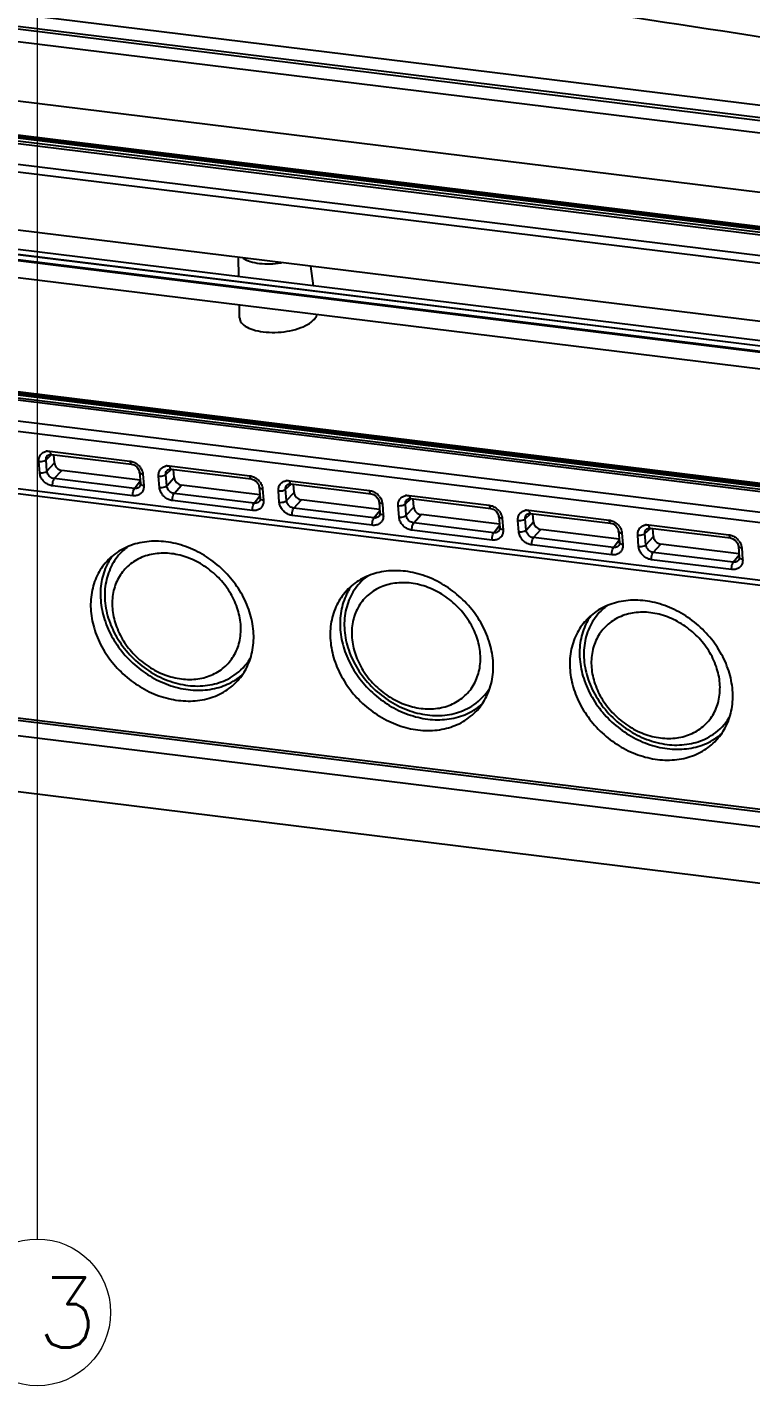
# Model space of a CAD drawing. Header units: millimetres. Extents: x -1995 to -555, y 489 to 1011.
# Drawn here: x -1017.3 to -939.7, y 488.7 to 634.5 of the extents above; entities that cross this region are included whole.
import ezdxf
from ezdxf.enums import TextEntityAlignment as Align

# ---------------------------------------------------------------- set-up
doc = ezdxf.new("R2010")
doc.units = ezdxf.units.MM
doc.layers.add('from', color=7, linetype='Continuous', lineweight=13)
doc.styles.add('ROMAND', font='romand.shx', dxfattribs={"width": 0.75, "bigfont": 'gbcbig.shx'})
doc.styles.add('TXT', font='txt.shx', dxfattribs={"bigfont": 'gbcbig.shx'})
doc.dimstyles.new('YanXiu', dxfattribs={"dimtxt": 2.5, "dimasz": 2.2, "dimexe": 1, "dimexo": 0, "dimgap": 0.66, "dimtad": 0, "dimzin": 1, "dimdsep": 46, "dimtxsty": 'ROMAND', "dimblk": 'CLOSEDBLANK', "dimcen": 0, "dimclrd": 3, "dimclre": 3, "dimclrt": 7, "dimazin": 0, "dimtfac": 1, "dimtofl": 0, "dimtmove": 0, "dimatfit": 3, "dimldrblk": 'CLOSEDBLANK', "dimfxl": 1, "dimlwd": 5, "dimlwe": 5, "dimarcsym": 0})

# ---------------------------------------------------------------- blocks, each defined once
blk = doc.blocks.new('_ClosedBlank')
at = {"color": 0, "linetype": 'ByBlock', "lineweight": -2}
for p, q in [((-1, 0.167), (0, 0)), ((-1, 0.167), (-1, -0.167)), ((0, 0), (-1, -0.167))]:
    blk.add_line(p, q, dxfattribs=at)

msp = doc.modelspace()

# ---------------------------------------------------------------- linework, layer by layer
at = {"color": 7, "linetype": 'Continuous'}
for p, q in [((-893.566, 620.539), (-1094.114, 645.232)), ((-1097.929, 644.097), (-890.834, 618.598)), ((-893.887, 619.245), (-1094.434, 643.938)), ((-1098.249, 642.803), (-891.154, 617.304)), ((-1098.071, 636.424), (-890.525, 610.869)), ((-892.251, 606.743), (-1069.23, 628.535)), ((-891.999, 607.022), (-1068.978, 628.813)), ((-891.853, 607.184), (-1068.832, 628.975)), ((-1068.692, 629.129), (-891.713, 607.338)), ((-892.475, 606.496), (-1069.064, 628.24)), ((-894.289, 604.492), (-1068.875, 625.989)), ((-894.951, 603.761), (-1067.975, 625.065)), ((-901.537, 596.267), (-1092.208, 619.744)), ((-900.443, 594.892), (-1094.842, 618.829)), ((-900.573, 595.026), (-1094.52, 618.907)), ((-900.902, 595.615), (-1093.777, 619.363)), ((-901.207, 595.678), (-1092.951, 619.287)), ((-900.263, 593.063), (-1094.791, 617.015)), ((-900.032, 598.148), (-1054.645, 617.185)), ((-994.629, 607.729), (-994.672, 609.801)), ((-986.609, 606.742), (-986.9, 608.844)), ((-899.375, 579.81), (-1093.288, 603.686)), ((-1092.536, 603.868), (-899.679, 580.122)), ((-1092.256, 604.143), (-899.815, 580.448)), ((-1091.875, 604.276), (-899.972, 580.647)), ((-1090.73, 604.306), (-900.41, 580.872)), ((-994.537, 603.32), (-994.565, 604.674)), ((-887.684, 575.043), (-1095.228, 600.598)), ((-899.186, 577.559), (-1093.139, 601.44)), ((-887.188, 568.797), (-1094.733, 594.352)), ((-886.909, 568.233), (-1094.48, 593.791)), ((-1014.903, 589.004), (-1006.306, 587.945)), ((-1015.991, 586.69), (-1016.088, 587.909)), ((-1015.312, 588.09), (-1014.72, 588.642)), ((-1015.215, 586.872), (-1015.312, 588.09)), ((-1015.215, 586.872), (-1014.411, 587.75)), ((-1015.145, 588.563), (-1015.142, 588.565)), ((-1014.742, 588.666), (-1006.146, 587.608)), ((-1014.411, 587.75), (-1014.481, 588.634)), ((-1006.146, 587.608), (-1006.146, 587.608)), ((-1014.424, 586.065), (-1013.62, 586.944)), ((-1005.828, 585.007), (-1014.424, 586.065)), ((-1005.22, 585.91), (-1013.62, 586.944)), ((-1005.287, 586.745), (-1005.19, 585.526)), ((-1004.922, 586.534), (-1004.826, 585.316)), ((-1003.135, 585.107), (-1003.231, 586.326)), ((-1002.455, 586.507), (-1001.863, 587.059)), ((-1002.359, 585.289), (-1002.455, 586.507)), ((-1002.359, 585.289), (-1001.554, 586.167)), ((-1002.288, 586.98), (-1002.286, 586.982)), ((-1002.046, 587.421), (-993.45, 586.362)), ((-1001.886, 587.083), (-993.289, 586.025)), ((-1001.554, 586.167), (-1001.624, 587.051)), ((-993.29, 586.025), (-993.289, 586.025)), ((-1006.011, 584.221), (-1014.607, 585.279)), ((-1005.828, 585.007), (-1005.213, 585.814)), ((-1005.267, 585.217), (-1005.269, 585.214)), ((-1001.568, 584.482), (-1000.763, 585.361)), ((-992.364, 584.327), (-1000.763, 585.361)), ((-992.43, 585.162), (-992.333, 583.943)), ((-992.065, 584.951), (-991.969, 583.732)), ((-990.278, 583.524), (-990.375, 584.743)), ((-989.598, 584.924), (-989.006, 585.476)), ((-989.502, 583.706), (-989.598, 584.924)), ((-989.502, 583.706), (-988.697, 584.584)), ((-989.431, 585.397), (-989.429, 585.399)), ((-989.189, 585.838), (-980.593, 584.779)), ((-989.029, 585.5), (-980.433, 584.442)), ((-988.697, 584.584), (-988.767, 585.468)), ((-993.154, 582.638), (-1001.75, 583.696)), ((-992.972, 583.424), (-1001.568, 584.482)), ((-992.972, 583.424), (-992.356, 584.231)), ((-992.41, 583.634), (-992.412, 583.631)), ((-988.711, 582.899), (-987.906, 583.778)), ((-979.507, 582.744), (-987.906, 583.778)), ((-980.433, 584.442), (-980.433, 584.442)), ((-979.573, 583.579), (-979.477, 582.36)), ((-979.209, 583.368), (-979.112, 582.149)), ((-977.421, 581.941), (-977.518, 583.16)), ((-976.742, 583.341), (-976.149, 583.893)), ((-976.645, 582.123), (-976.742, 583.341)), ((-976.575, 583.814), (-976.572, 583.816)), ((-976.332, 584.255), (-967.736, 583.196)), ((-976.172, 583.917), (-967.576, 582.859)), ((-975.84, 583.001), (-975.91, 583.885)), ((-980.298, 581.054), (-988.894, 582.113)), ((-980.115, 581.841), (-988.711, 582.899)), ((-980.115, 581.841), (-979.499, 582.648)), ((-979.553, 582.051), (-979.555, 582.048)), ((-976.645, 582.123), (-975.84, 583.001)), ((-975.854, 581.316), (-975.049, 582.195)), ((-966.65, 581.161), (-975.049, 582.195)), ((-967.576, 582.859), (-967.576, 582.859)), ((-966.716, 581.996), (-966.62, 580.777)), ((-966.352, 581.785), (-966.255, 580.566)), ((-963.885, 581.758), (-963.293, 582.31)), ((-963.788, 580.54), (-963.885, 581.758)), ((-963.718, 582.231), (-963.715, 582.233)), ((-963.476, 582.672), (-954.879, 581.613)), ((-963.315, 582.334), (-954.719, 581.276)), ((-962.984, 581.418), (-963.054, 582.302)), ((-967.441, 579.471), (-976.037, 580.53)), ((-967.258, 580.258), (-975.854, 581.316)), ((-967.258, 580.258), (-966.643, 581.065)), ((-966.696, 580.467), (-966.699, 580.465)), ((-964.564, 580.358), (-964.661, 581.577)), ((-963.788, 580.54), (-962.984, 581.418)), ((-962.997, 579.733), (-962.193, 580.612)), ((-953.793, 579.577), (-962.193, 580.612)), ((-954.719, 581.276), (-954.719, 581.276)), ((-953.86, 580.413), (-953.763, 579.194)), ((-953.495, 580.202), (-953.399, 578.983)), ((-951.028, 580.175), (-950.436, 580.727)), ((-950.932, 578.957), (-951.028, 580.175)), ((-950.861, 580.648), (-950.859, 580.65)), ((-950.619, 581.089), (-942.023, 580.03)), ((-950.459, 580.751), (-941.862, 579.693)), ((-950.127, 579.835), (-950.197, 580.719)), ((-954.584, 577.888), (-963.18, 578.947)), ((-954.401, 578.675), (-962.997, 579.733)), ((-954.401, 578.675), (-953.786, 579.482)), ((-953.84, 578.884), (-953.842, 578.882)), ((-951.708, 578.775), (-951.804, 579.994)), ((-950.932, 578.957), (-950.127, 579.835)), ((-950.141, 578.15), (-949.336, 579.029)), ((-940.937, 577.994), (-949.336, 579.029)), ((-941.863, 579.693), (-941.862, 579.693)), ((-941.003, 578.829), (-940.906, 577.611)), ((-941.727, 576.305), (-950.323, 577.364)), ((-941.545, 577.091), (-950.141, 578.15)), ((-941.545, 577.091), (-940.929, 577.898)), ((-940.983, 577.301), (-940.985, 577.299)), ((-940.638, 578.619), (-940.542, 577.4)), ((-885.201, 543.697), (-1091.131, 569.053)), ((-1089.401, 569.147), (-886.448, 544.157)), ((-885.41, 542.095), (-1091.669, 567.492)), ((-884.928, 536.014), (-1091.187, 561.411))]:
    msp.add_line(p, q, dxfattribs=at)
for points in [[(-1015.145, 588.563), (-1015.12, 588.584), (-1014.921, 588.665), (-1014.742, 588.666)], [(-1006.146, 587.608), (-1005.878, 587.529), (-1005.585, 587.326), (-1005.374, 587.042), (-1005.287, 586.745)], [(-1002.288, 586.98), (-1002.263, 587.001), (-1002.064, 587.082), (-1001.885, 587.083)], [(-993.29, 586.025), (-993.022, 585.946), (-992.728, 585.743), (-992.517, 585.459), (-992.43, 585.162)], [(-1005.19, 585.527), (-1005.199, 585.367), (-1005.269, 585.214)], [(-989.431, 585.397), (-989.407, 585.418), (-989.208, 585.499), (-989.029, 585.5)], [(-992.333, 583.944), (-992.343, 583.784), (-992.412, 583.631)], [(-980.433, 584.442), (-980.165, 584.363), (-979.871, 584.16), (-979.661, 583.876), (-979.573, 583.579)], [(-976.574, 583.814), (-976.55, 583.835), (-976.351, 583.916), (-976.172, 583.917)], [(-979.477, 582.36), (-979.486, 582.201), (-979.555, 582.048)], [(-967.576, 582.859), (-967.308, 582.78), (-967.014, 582.577), (-966.804, 582.293), (-966.716, 581.996)], [(-963.718, 582.231), (-963.693, 582.252), (-963.494, 582.333), (-963.315, 582.334)], [(-966.62, 580.777), (-966.629, 580.618), (-966.698, 580.465)], [(-954.719, 581.276), (-954.451, 581.197), (-954.158, 580.993), (-953.947, 580.71), (-953.86, 580.412)], [(-950.861, 580.648), (-950.836, 580.669), (-950.637, 580.75), (-950.458, 580.751)], [(-953.763, 579.194), (-953.772, 579.035), (-953.842, 578.882)], [(-941.863, 579.693), (-941.595, 579.614), (-941.301, 579.41), (-941.09, 579.127), (-941.003, 578.829)], [(-940.906, 577.611), (-940.916, 577.452), (-940.985, 577.299)]]:
    msp.add_lwpolyline(points, dxfattribs=at)
for centre, radius, start, end in [((-1015.07, 587.854), 1.16, 94.433, 101.16821), ((-1006.589, 586.27), 1.709, 37.12443, 51.83117), ((-1002.213, 586.271), 1.16, 94.433, 101.16821), ((-993.733, 584.687), 1.709, 37.12443, 51.83117), ((-989.356, 584.688), 1.16, 94.433, 101.16821), ((-980.876, 583.104), 1.709, 37.12443, 51.83117), ((-976.5, 583.105), 1.16, 94.433, 101.16821), ((-968.019, 581.521), 1.709, 37.12443, 51.83117), ((-963.643, 581.522), 1.16, 94.433, 101.16821), ((-955.162, 579.938), 1.709, 37.12443, 51.83117), ((-950.786, 579.939), 1.16, 94.433, 101.16821), ((-942.306, 578.355), 1.709, 37.12443, 51.83117), ((-1002.972, 573.995), 6.453, 145.43178, 151.84098), ((-1002.954, 573.985), 6.473, 151.83691, 153.79384), ((-977.259, 570.829), 6.453, 145.43178, 151.84098), ((-977.241, 570.819), 6.473, 151.83691, 153.79384), ((-951.527, 567.653), 6.473, 151.83691, 153.79384), ((-951.545, 567.663), 6.453, 145.43178, 151.84098), ((-998.491, 569.912), 5.986, 304.35387, 328.11343), ((-998.454, 569.907), 6.457, 303.84711, 310.9943), ((-972.777, 566.746), 5.986, 304.35387, 328.11343), ((-972.741, 566.741), 6.457, 303.84711, 310.9943), ((-947.064, 563.58), 5.986, 304.35387, 328.11343), ((-947.027, 563.575), 6.457, 303.84711, 310.9943)]:
    msp.add_arc(centre, radius, start, end, dxfattribs=at)
for centre in [(-1013.676, 587.661), (-1000.819, 586.078), (-987.962, 584.495), (-975.105, 582.912), (-962.248, 581.329), (-949.392, 579.745)]:
    msp.add_ellipse(centre, major_axis=(0.593, -0.537), ratio=0.8154715, start_param=-2.4288794, end_param=-0.859301, dxfattribs=at)
for points, start_tangent, end_tangent in [([(-1089.934, 655.025), (-1042.525, 651.333), (-994.983, 646.241), (-947.352, 639.752), (-899.672, 631.872)], (0.9980114, -0.063034), (0.9842225, -0.1769354)), ([(-1094.261, 650.5), (-1044.388, 646.663), (-994.369, 641.272), (-944.252, 634.333), (-894.086, 625.853)], (0.9981176, -0.0613286), (0.9834312, -0.1812815)), ([(-994.184, 609.734), (-994.152, 609.712), (-993.4, 609.365), (-992.407, 609.155), (-991.271, 609.103), (-990.104, 609.214), (-990.036, 609.225)], (0.8238827, -0.5667603), (0.985095, 0.1720114)), ([(-986.55, 603.131), (-986.248, 603.648)], (0.6711136, 0.7413546), (0.2469147, 0.9690372)), ([(-994.533, 603.321), (-994.43, 602.93), (-993.942, 602.429), (-993.106, 602.043), (-992.002, 601.809), (-990.739, 601.751), (-989.441, 601.875), (-988.235, 602.167), (-987.239, 602.6), (-986.55, 603.131)], (0.0386674, -0.9992521), (0.6711136, 0.7413546)), ([(-1016.088, 587.909), (-1016.056, 588.289), (-1015.902, 588.615), (-1015.64, 588.857), (-1015.294, 588.992)], (-0.0791068, 0.9968661), (0.9809099, 0.194463)), ([(-1015.159, 589.01), (-1014.903, 589.004)], (0.9969492, 0.0780537), (0.9925304, -0.1219977)), ([(-1014.903, 589.004), (-1014.852, 588.774), (-1014.754, 588.669), (-1014.742, 588.667)], (0.079072, -0.9968689), (0.9990386, -0.0438384)), ([(-1016.088, 587.909), (-1015.788, 587.909), (-1015.505, 587.975), (-1015.312, 588.09)], (0.9925046, -0.122207), (0.7031462, 0.7110453)), ([(-1015.312, 588.09), (-1015.296, 588.306), (-1015.208, 588.491), (-1015.145, 588.563)], (-0.0924053, 0.9957215), (0.7278811, 0.6857033)), ([(-1006.306, 587.945), (-1006.256, 587.715), (-1006.158, 587.61), (-1006.146, 587.609)], (0.0790721, -0.9968689), (0.9989654, -0.0454765)), ([(-1006.306, 587.945), (-1005.905, 587.835)], (0.9925061, -0.1221952), (0.9190926, -0.3940417)), ([(-1005.905, 587.835), (-1005.533, 587.614)], (0.9190926, -0.3940417), (0.7860189, -0.6182025)), ([(-1015.991, 586.69), (-1015.692, 586.69), (-1015.409, 586.756), (-1015.215, 586.872)], (0.9925046, -0.1222071), (0.7031461, 0.7110454)), ([(-1014.607, 585.279), (-1015.009, 585.389), (-1015.381, 585.611), (-1015.687, 585.923), (-1015.898, 586.296), (-1015.991, 586.69)], (-0.9925088, 0.1221729), (-0.079449, 0.9968389)), ([(-1014.424, 586.065), (-1014.657, 586.126), (-1014.871, 586.252), (-1015.045, 586.43), (-1015.164, 586.644), (-1015.215, 586.872)], (-0.9941365, 0.108132), (-0.0661202, 0.9978117)), ([(-1014.607, 585.279), (-1014.598, 585.575), (-1014.531, 585.862), (-1014.424, 586.065)], (-0.0790721, 0.9968689), (0.6425228, 0.7662666)), ([(-1004.922, 586.534), (-1005.162, 586.6), (-1005.281, 586.716), (-1005.285, 586.745)], (-0.9925046, 0.1222071), (-0.0187146, 0.9998249)), ([(-1005.226, 587.302), (-1005.016, 586.929), (-1004.977, 586.819)], (0.6030315, -0.7977174), (0.2922939, -0.9563285)), ([(-1004.977, 586.819), (-1004.922, 586.534)], (0.2922939, -0.9563285), (0.0793062, -0.9968503)), ([(-1003.231, 586.326), (-1003.199, 586.705), (-1003.045, 587.032), (-1002.783, 587.274), (-1002.438, 587.409)], (-0.0791068, 0.9968661), (0.9809099, 0.194463)), ([(-1003.231, 586.326), (-1002.931, 586.326), (-1002.649, 586.392), (-1002.455, 586.507)], (0.9925046, -0.122207), (0.7031462, 0.7110453)), ([(-1002.455, 586.507), (-1002.439, 586.723), (-1002.352, 586.908), (-1002.288, 586.98)], (-0.0924053, 0.9957215), (0.7278811, 0.6857033)), ([(-1002.303, 587.427), (-1002.046, 587.421)], (0.9969492, 0.0780537), (0.9925304, -0.1219977)), ([(-1002.046, 587.421), (-1001.995, 587.191), (-1001.897, 587.086), (-1001.886, 587.084)], (0.079072, -0.9968689), (0.9990386, -0.0438384)), ([(-993.45, 586.362), (-993.399, 586.132), (-993.301, 586.027), (-993.29, 586.026)], (0.0790721, -0.9968689), (0.9989654, -0.0454765)), ([(-993.45, 586.362), (-993.048, 586.252)], (0.9925061, -0.1221952), (0.9190926, -0.3940417)), ([(-993.048, 586.252), (-992.676, 586.031)], (0.9190926, -0.3940417), (0.7860189, -0.6182025)), ([(-1006.011, 584.221), (-1006.002, 584.517), (-1005.935, 584.803), (-1005.828, 585.007)], (-0.079072, 0.9968689), (0.6425227, 0.7662667)), ([(-1004.858, 584.936), (-1005.012, 584.61), (-1005.274, 584.367), (-1005.619, 584.233), (-1006.011, 584.221)], (-0.2560689, -0.9666585), (-0.9925494, 0.1218426)), ([(-1005.269, 585.214), (-1005.41, 585.086), (-1005.606, 585.011), (-1005.828, 585.007)], (-0.612591, -0.7904001), (-0.9906496, 0.1364308)), ([(-1005.184, 585.497), (-1005.188, 585.526)], (-0.2557412, 0.9667453), (-0.0183165, 0.9998322)), ([(-1004.826, 585.316), (-1005.066, 585.382), (-1005.184, 585.497)], (-0.9925046, 0.122207), (-0.2557412, 0.9667453)), ([(-1004.826, 585.316), (-1004.858, 584.936)], (0.0790863, -0.9968678), (-0.2560689, -0.9666585)), ([(-1003.135, 585.107), (-1002.835, 585.107), (-1002.552, 585.173), (-1002.359, 585.289)], (0.9925046, -0.1222071), (0.7031461, 0.7110454)), ([(-1001.75, 583.696), (-1002.152, 583.806), (-1002.524, 584.028), (-1002.831, 584.34), (-1003.041, 584.713), (-1003.135, 585.107)], (-0.9925088, 0.1221729), (-0.079449, 0.9968389)), ([(-1001.568, 584.482), (-1001.8, 584.543), (-1002.014, 584.668), (-1002.189, 584.847), (-1002.307, 585.06), (-1002.359, 585.289)], (-0.9941365, 0.108132), (-0.0661202, 0.9978117)), ([(-992.065, 584.951), (-992.305, 585.017), (-992.424, 585.133), (-992.428, 585.162)], (-0.9925046, 0.1222071), (-0.0187146, 0.9998249)), ([(-992.37, 585.719), (-992.159, 585.346), (-992.12, 585.236)], (0.6030315, -0.7977174), (0.2922939, -0.9563285)), ([(-992.12, 585.236), (-992.065, 584.951)], (0.2922939, -0.9563285), (0.0793062, -0.9968503)), ([(-990.375, 584.743), (-990.342, 585.122), (-990.188, 585.449), (-989.926, 585.691), (-989.581, 585.826)], (-0.0791068, 0.9968661), (0.9809099, 0.194463)), ([(-990.375, 584.743), (-990.075, 584.743), (-989.792, 584.809), (-989.598, 584.924)], (0.9925046, -0.122207), (0.7031462, 0.7110453)), ([(-989.598, 584.924), (-989.582, 585.139), (-989.495, 585.325), (-989.431, 585.397)], (-0.0924053, 0.9957215), (0.7278811, 0.6857033)), ([(-989.446, 585.844), (-989.189, 585.838)], (0.9969492, 0.0780537), (0.9925304, -0.1219977)), ([(-989.189, 585.838), (-989.138, 585.608), (-989.041, 585.503), (-989.029, 585.501)], (0.079072, -0.9968689), (0.9990386, -0.0438384)), ([(-980.593, 584.779), (-980.542, 584.549), (-980.444, 584.444), (-980.433, 584.443)], (0.0790721, -0.9968689), (0.9989654, -0.0454765)), ([(-980.593, 584.779), (-980.191, 584.669)], (0.9925061, -0.1221952), (0.9190926, -0.3940417)), ([(-980.191, 584.669), (-979.819, 584.448)], (0.9190926, -0.3940417), (0.7860189, -0.6182025)), ([(-1001.75, 583.696), (-1001.741, 583.992), (-1001.675, 584.279), (-1001.568, 584.482)], (-0.0790721, 0.9968689), (0.6425228, 0.7662666)), ([(-993.154, 582.638), (-993.145, 582.934), (-993.079, 583.22), (-992.971, 583.424)], (-0.079072, 0.9968689), (0.6425227, 0.7662667)), ([(-992.001, 583.353), (-992.155, 583.027), (-992.417, 582.784), (-992.763, 582.65), (-993.154, 582.638)], (-0.2560689, -0.9666585), (-0.9925494, 0.1218426)), ([(-992.412, 583.631), (-992.554, 583.503), (-992.749, 583.428), (-992.972, 583.424)], (-0.612591, -0.7904001), (-0.9906496, 0.1364308)), ([(-992.327, 583.914), (-992.331, 583.943)], (-0.2557412, 0.9667453), (-0.0183165, 0.9998322)), ([(-991.969, 583.732), (-992.209, 583.799), (-992.327, 583.914)], (-0.9925046, 0.122207), (-0.2557412, 0.9667453)), ([(-991.969, 583.732), (-992.001, 583.353)], (0.0790863, -0.9968678), (-0.2560689, -0.9666585)), ([(-990.278, 583.524), (-989.978, 583.524), (-989.695, 583.59), (-989.502, 583.706)], (0.9925046, -0.1222071), (0.7031461, 0.7110454)), ([(-988.894, 582.113), (-989.296, 582.223), (-989.667, 582.445), (-989.974, 582.757), (-990.185, 583.13), (-990.278, 583.524)], (-0.9925088, 0.1221729), (-0.079449, 0.9968389)), ([(-988.711, 582.899), (-988.943, 582.96), (-989.157, 583.085), (-989.332, 583.264), (-989.451, 583.477), (-989.502, 583.706)], (-0.9941365, 0.108132), (-0.0661202, 0.9978117)), ([(-979.209, 583.368), (-979.449, 583.434), (-979.567, 583.55), (-979.571, 583.579)], (-0.9925046, 0.1222071), (-0.0187146, 0.9998249)), ([(-979.513, 584.136), (-979.302, 583.763), (-979.264, 583.653)], (0.6030315, -0.7977174), (0.2922939, -0.9563285)), ([(-979.264, 583.653), (-979.209, 583.368)], (0.2922939, -0.9563285), (0.0793062, -0.9968503)), ([(-977.518, 583.16), (-977.486, 583.539), (-977.331, 583.866), (-977.069, 584.108), (-976.724, 584.242)], (-0.0791068, 0.9968661), (0.9809099, 0.194463)), ([(-977.518, 583.16), (-977.218, 583.16), (-976.935, 583.226), (-976.742, 583.341)], (0.9925046, -0.122207), (0.7031462, 0.7110453)), ([(-976.742, 583.341), (-976.726, 583.556), (-976.638, 583.742), (-976.574, 583.814)], (-0.0924053, 0.9957215), (0.7278811, 0.6857033)), ([(-976.589, 584.261), (-976.332, 584.255)], (0.9969492, 0.0780537), (0.9925304, -0.1219977)), ([(-976.332, 584.255), (-976.282, 584.025), (-976.184, 583.92), (-976.172, 583.918)], (0.079072, -0.9968689), (0.9990386, -0.0438384)), ([(-967.736, 583.196), (-967.685, 582.966), (-967.588, 582.861), (-967.576, 582.86)], (0.0790721, -0.9968689), (0.9989654, -0.0454765)), ([(-967.736, 583.196), (-967.334, 583.086)], (0.9925061, -0.1221952), (0.9190926, -0.3940417)), ([(-967.334, 583.086), (-966.963, 582.865)], (0.9190926, -0.3940417), (0.7860189, -0.6182025)), ([(-988.894, 582.113), (-988.885, 582.409), (-988.818, 582.696), (-988.711, 582.899)], (-0.0790721, 0.9968689), (0.6425228, 0.7662666)), ([(-980.298, 581.054), (-980.288, 581.351), (-980.222, 581.637), (-980.115, 581.841)], (-0.079072, 0.9968689), (0.6425227, 0.7662667)), ([(-979.144, 581.77), (-979.298, 581.444), (-979.561, 581.201), (-979.906, 581.067), (-980.298, 581.054)], (-0.2560689, -0.9666585), (-0.9925494, 0.1218426)), ([(-979.555, 582.048), (-979.697, 581.92), (-979.893, 581.845), (-980.115, 581.841)], (-0.612591, -0.7904001), (-0.9906496, 0.1364308)), ([(-979.471, 582.331), (-979.474, 582.36)], (-0.2557412, 0.9667453), (-0.0183165, 0.9998322)), ([(-979.112, 582.149), (-979.352, 582.216), (-979.471, 582.331)], (-0.9925046, 0.122207), (-0.2557412, 0.9667453)), ([(-979.112, 582.149), (-979.144, 581.77)], (0.0790863, -0.9968678), (-0.2560689, -0.9666585)), ([(-977.421, 581.941), (-977.121, 581.941), (-976.838, 582.007), (-976.645, 582.122)], (0.9925046, -0.1222071), (0.7031461, 0.7110454)), ([(-976.037, 580.53), (-976.439, 580.64), (-976.81, 580.862), (-977.117, 581.174), (-977.328, 581.547), (-977.421, 581.941)], (-0.9925088, 0.1221729), (-0.079449, 0.9968389)), ([(-975.854, 581.316), (-976.087, 581.377), (-976.3, 581.502), (-976.475, 581.681), (-976.594, 581.894), (-976.645, 582.123)], (-0.9941365, 0.108132), (-0.0661202, 0.9978117)), ([(-966.352, 581.785), (-966.592, 581.851), (-966.71, 581.967), (-966.714, 581.996)], (-0.9925046, 0.1222071), (-0.0187146, 0.9998249)), ([(-966.656, 582.552), (-966.445, 582.179), (-966.407, 582.07)], (0.6030315, -0.7977174), (0.2922939, -0.9563285)), ([(-966.407, 582.07), (-966.352, 581.785)], (0.2922939, -0.9563285), (0.0793062, -0.9968503)), ([(-964.661, 581.577), (-964.629, 581.956), (-964.475, 582.283), (-964.213, 582.525), (-963.867, 582.659)], (-0.0791068, 0.9968661), (0.9809099, 0.194463)), ([(-964.661, 581.577), (-964.361, 581.577), (-964.078, 581.643), (-963.885, 581.758)], (0.9925046, -0.122207), (0.7031462, 0.7110453)), ([(-963.885, 581.758), (-963.869, 581.973), (-963.781, 582.159), (-963.718, 582.231)], (-0.0924053, 0.9957215), (0.7278811, 0.6857033)), ([(-963.732, 582.678), (-963.476, 582.672)], (0.9969492, 0.0780537), (0.9925304, -0.1219977)), ([(-963.476, 582.672), (-963.425, 582.442), (-963.327, 582.337), (-963.315, 582.335)], (0.079072, -0.9968689), (0.9990386, -0.0438384)), ([(-954.879, 581.613), (-954.829, 581.383), (-954.731, 581.278), (-954.719, 581.277)], (0.0790721, -0.9968689), (0.9989654, -0.0454765)), ([(-954.879, 581.613), (-954.478, 581.503)], (0.9925061, -0.1221952), (0.9190926, -0.3940417)), ([(-976.037, 580.53), (-976.028, 580.826), (-975.961, 581.113), (-975.854, 581.316)], (-0.0790721, 0.9968689), (0.6425228, 0.7662666)), ([(-967.441, 579.471), (-967.432, 579.768), (-967.365, 580.054), (-967.258, 580.258)], (-0.079072, 0.9968689), (0.6425227, 0.7662667)), ([(-966.288, 580.187), (-966.442, 579.861), (-966.704, 579.618), (-967.049, 579.484), (-967.441, 579.471)], (-0.2560689, -0.9666585), (-0.9925494, 0.1218426)), ([(-966.699, 580.465), (-966.84, 580.337), (-967.036, 580.262), (-967.258, 580.258)], (-0.612591, -0.7904001), (-0.9906496, 0.1364308)), ([(-966.614, 580.748), (-966.618, 580.777)], (-0.2557412, 0.9667453), (-0.0183165, 0.9998322)), ([(-966.255, 580.566), (-966.495, 580.633), (-966.614, 580.748)], (-0.9925046, 0.122207), (-0.2557412, 0.9667453)), ([(-966.255, 580.566), (-966.288, 580.187)], (0.0790863, -0.9968678), (-0.2560689, -0.9666585)), ([(-964.564, 580.358), (-964.265, 580.358), (-963.982, 580.424), (-963.788, 580.539)], (0.9925046, -0.1222071), (0.7031461, 0.7110454)), ([(-963.18, 578.947), (-963.582, 579.057), (-963.954, 579.278), (-964.26, 579.591), (-964.471, 579.964), (-964.564, 580.358)], (-0.9925088, 0.1221729), (-0.079449, 0.9968389)), ([(-962.997, 579.733), (-963.23, 579.794), (-963.444, 579.919), (-963.618, 580.097), (-963.737, 580.311), (-963.788, 580.54)], (-0.9941365, 0.108132), (-0.0661202, 0.9978117)), ([(-954.478, 581.503), (-954.106, 581.282)], (0.9190926, -0.3940417), (0.7860189, -0.6182025)), ([(-953.495, 580.202), (-953.735, 580.268), (-953.854, 580.384), (-953.858, 580.413)], (-0.9925046, 0.1222071), (-0.0187146, 0.9998249)), ([(-953.799, 580.969), (-953.589, 580.596), (-953.55, 580.487)], (0.6030315, -0.7977174), (0.2922939, -0.9563285)), ([(-953.55, 580.487), (-953.495, 580.202)], (0.2922939, -0.9563285), (0.0793062, -0.9968503)), ([(-951.804, 579.994), (-951.772, 580.373), (-951.618, 580.7), (-951.356, 580.942), (-951.011, 581.076)], (-0.0791068, 0.9968661), (0.9809099, 0.194463)), ([(-951.804, 579.994), (-951.504, 579.994), (-951.222, 580.06), (-951.028, 580.175)], (0.9925046, -0.122207), (0.7031462, 0.7110453)), ([(-951.028, 580.175), (-951.012, 580.39), (-950.925, 580.576), (-950.861, 580.648)], (-0.0924053, 0.9957215), (0.7278811, 0.6857033)), ([(-950.876, 581.095), (-950.619, 581.089)], (0.9969492, 0.0780537), (0.9925304, -0.1219977)), ([(-950.619, 581.089), (-950.568, 580.858), (-950.47, 580.754), (-950.459, 580.752)], (0.079072, -0.9968689), (0.9990386, -0.0438384)), ([(-993.052, 569.7), (-993.467, 571.766), (-994.367, 573.78), (-995.692, 575.61), (-997.38, 577.17), (-999.309, 578.347), (-1001.4, 579.093), (-1003.493, 579.35), (-1005.505, 579.11), (-1007.284, 578.389), (-1008.756, 577.219), (-1008.819, 577.15)], (-0.079072, 0.9968689), (-0.6710048, -0.741453)), ([(-1006.521, 578.769), (-1007.021, 578.355), (-1008.202, 576.847)], (-0.803583, -0.5951927), (-0.4841782, -0.8749694)), ([(-963.18, 578.947), (-963.171, 579.243), (-963.104, 579.53), (-962.997, 579.733)], (-0.0790721, 0.9968689), (0.6425228, 0.7662666)), ([(-953.842, 578.882), (-953.983, 578.754), (-954.179, 578.679), (-954.401, 578.675)], (-0.612591, -0.7904001), (-0.9906496, 0.1364308)), ([(-953.757, 579.165), (-953.761, 579.194)], (-0.2557412, 0.9667453), (-0.0183165, 0.9998322)), ([(-953.399, 578.983), (-953.639, 579.05), (-953.757, 579.165)], (-0.9925046, 0.122207), (-0.2557412, 0.9667453)), ([(-953.399, 578.983), (-953.431, 578.604)], (0.0790863, -0.9968678), (-0.2560689, -0.9666585)), ([(-951.708, 578.775), (-951.408, 578.775), (-951.125, 578.841), (-950.932, 578.956)], (0.9925046, -0.1222071), (0.7031461, 0.7110454)), ([(-950.323, 577.364), (-950.725, 577.474), (-951.097, 577.695), (-951.404, 578.008), (-951.614, 578.381), (-951.708, 578.775)], (-0.9925088, 0.1221729), (-0.079449, 0.9968389)), ([(-950.141, 578.15), (-950.373, 578.211), (-950.587, 578.336), (-950.762, 578.514), (-950.88, 578.728), (-950.932, 578.957)], (-0.9941365, 0.108132), (-0.0661202, 0.9978117)), ([(-942.023, 580.03), (-941.972, 579.8), (-941.874, 579.695), (-941.863, 579.694)], (0.0790721, -0.9968689), (0.9989654, -0.0454765)), ([(-942.023, 580.03), (-941.621, 579.92)], (0.9925061, -0.1221952), (0.9190926, -0.3940417)), ([(-941.621, 579.92), (-941.249, 579.699)], (0.9190926, -0.3940417), (0.7860189, -0.6182025)), ([(-940.638, 578.619), (-940.878, 578.685), (-940.997, 578.801), (-941.001, 578.829)], (-0.9925046, 0.1222071), (-0.0187146, 0.9998249)), ([(-940.943, 579.386), (-940.732, 579.013), (-940.693, 578.904)], (0.6030315, -0.7977174), (0.2922939, -0.9563285)), ([(-940.693, 578.904), (-940.638, 578.619)], (0.2922939, -0.9563285), (0.0793062, -0.9968503)), ([(-994.421, 570.442), (-994.794, 572.209), (-995.61, 573.914), (-996.815, 575.44), (-998.327, 576.684), (-1000.041, 577.559), (-1001.842, 578.008), (-1003.606, 577.998), (-1005.214, 577.532), (-1006.556, 576.64), (-1007.541, 575.383), (-1008.1, 573.848), (-1008.197, 572.138)], (-0.079072, 0.9968689), (0.079072, -0.9968689)), ([(-954.584, 577.888), (-954.575, 578.185), (-954.508, 578.471), (-954.401, 578.675)], (-0.079072, 0.9968689), (0.6425227, 0.7662667)), ([(-953.431, 578.604), (-953.585, 578.278), (-953.847, 578.035), (-954.192, 577.901), (-954.584, 577.888)], (-0.2560689, -0.9666585), (-0.9925494, 0.1218426)), ([(-950.323, 577.364), (-950.314, 577.66), (-950.248, 577.947), (-950.141, 578.15)], (-0.0790721, 0.9968689), (0.6425228, 0.7662666)), ([(-940.985, 577.299), (-941.127, 577.171), (-941.322, 577.096), (-941.545, 577.091)], (-0.612591, -0.7904001), (-0.9906496, 0.1364308)), ([(-940.9, 577.582), (-940.904, 577.611)], (-0.2557412, 0.9667453), (-0.0183165, 0.9998322)), ([(-940.542, 577.4), (-940.782, 577.467), (-940.9, 577.582)], (-0.9925046, 0.122207), (-0.2557412, 0.9667453)), ([(-940.542, 577.4), (-940.574, 577.021)], (0.0790863, -0.9968678), (-0.2560689, -0.9666585)), ([(-1008.819, 577.15), (-1009.814, 575.682), (-1010.409, 573.852), (-1010.5, 571.848)], (-0.6710048, -0.741453), (0.079072, -0.9968689)), ([(-1008.762, 576.843), (-1009.357, 575.014), (-1009.449, 573.01)], (-0.4416012, -0.8972115), (0.079072, -0.9968689)), ([(-1008.202, 576.847), (-1008.874, 575.005), (-1008.99, 572.953)], (-0.4841782, -0.8749694), (0.079072, -0.9968689)), ([(-967.339, 566.534), (-967.753, 568.6), (-968.653, 570.614), (-969.978, 572.444), (-971.666, 574.003), (-973.596, 575.181), (-975.686, 575.926), (-977.779, 576.184), (-979.791, 575.944), (-981.57, 575.223), (-983.042, 574.053), (-983.105, 573.984)], (-0.079072, 0.9968689), (-0.6710048, -0.741453)), ([(-941.727, 576.305), (-941.718, 576.602), (-941.652, 576.888), (-941.544, 577.091)], (-0.079072, 0.9968689), (0.6425227, 0.7662667)), ([(-940.574, 577.021), (-940.728, 576.694), (-940.99, 576.452), (-941.336, 576.318), (-941.727, 576.305)], (-0.2560689, -0.9666585), (-0.9925494, 0.1218426)), ([(-968.708, 567.276), (-969.08, 569.043), (-969.897, 570.748), (-971.102, 572.274), (-972.613, 573.518), (-974.328, 574.393), (-976.128, 574.842), (-977.893, 574.832), (-979.501, 574.366), (-980.843, 573.474), (-981.827, 572.217), (-982.386, 570.682), (-982.483, 568.972)], (-0.079072, 0.9968689), (0.079072, -0.9968689)), ([(-980.807, 575.603), (-981.308, 575.189), (-982.489, 573.681)], (-0.803583, -0.5951927), (-0.4841782, -0.8749694)), ([(-1009.449, 573.01), (-1009.034, 570.943), (-1008.135, 568.929), (-1006.81, 567.099), (-1005.121, 565.54), (-1003.192, 564.362), (-1001.101, 563.617), (-999.008, 563.359), (-996.996, 563.6), (-995.217, 564.32), (-994.858, 564.545)], (0.079072, -0.9968689), (0.8304239, 0.557132)), ([(-1008.99, 572.953), (-1008.543, 570.832), (-1007.563, 568.786), (-1006.117, 566.955), (-1004.304, 565.463), (-1002.247, 564.412), (-1000.086, 563.874), (-997.968, 563.886), (-996.039, 564.446), (-995.113, 564.971)], (0.079072, -0.9968689), (0.8248591, 0.5653384)), ([(-983.105, 573.984), (-984.1, 572.516), (-984.695, 570.686), (-984.787, 568.682)], (-0.6710048, -0.741453), (0.079072, -0.9968689)), ([(-983.049, 573.677), (-983.644, 571.848), (-983.736, 569.844)], (-0.4416012, -0.8972115), (0.079072, -0.9968689)), ([(-982.489, 573.681), (-983.16, 571.839), (-983.277, 569.787)], (-0.4841782, -0.8749694), (0.079072, -0.9968689)), ([(-941.625, 563.368), (-942.04, 565.434), (-942.94, 567.448), (-944.265, 569.278), (-945.953, 570.837), (-947.882, 572.015), (-949.973, 572.76), (-952.066, 573.018), (-954.078, 572.778), (-955.857, 572.057), (-957.329, 570.886), (-957.392, 570.818)], (-0.079072, 0.9968689), (-0.6710048, -0.741453)), ([(-1010.5, 571.848), (-1010.086, 569.782), (-1009.186, 567.768), (-1007.861, 565.938), (-1006.173, 564.379), (-1004.243, 563.201), (-1002.153, 562.456), (-1000.06, 562.198), (-998.048, 562.438), (-996.269, 563.159), (-994.797, 564.33), (-994.734, 564.398)], (0.079072, -0.9968689), (0.6710048, 0.741453)), ([(-1008.197, 572.138), (-1007.824, 570.371), (-1007.008, 568.667), (-1005.803, 567.14), (-1004.291, 565.897), (-1002.577, 565.021), (-1000.776, 564.573), (-999.012, 564.582), (-997.404, 565.049), (-996.062, 565.941), (-995.077, 567.198), (-994.518, 568.733), (-994.421, 570.442)], (0.079072, -0.9968689), (-0.079072, 0.9968689)), ([(-942.994, 564.11), (-943.367, 565.877), (-944.183, 567.582), (-945.388, 569.108), (-946.9, 570.351), (-948.614, 571.227), (-950.415, 571.675), (-952.179, 571.666), (-953.787, 571.2), (-955.129, 570.308), (-956.114, 569.051), (-956.673, 567.516), (-956.77, 565.806)], (-0.079072, 0.9968689), (0.079072, -0.9968689)), ([(-955.094, 572.437), (-955.594, 572.023), (-956.775, 570.515)], (-0.803583, -0.5951927), (-0.4841782, -0.8749694)), ([(-957.392, 570.818), (-958.387, 569.35), (-958.982, 567.52), (-959.073, 565.516)], (-0.6710048, -0.741453), (0.079072, -0.9968689)), ([(-957.335, 570.511), (-957.93, 568.682), (-958.022, 566.677)], (-0.4416012, -0.8972115), (0.079072, -0.9968689)), ([(-956.775, 570.515), (-957.447, 568.673), (-957.563, 566.621)], (-0.4841782, -0.8749694), (0.079072, -0.9968689)), ([(-994.734, 564.398), (-993.739, 565.866), (-993.144, 567.696), (-993.052, 569.7)], (0.6710048, 0.741453), (-0.079072, 0.9968689)), ([(-984.787, 568.682), (-984.372, 566.616), (-983.472, 564.602), (-982.147, 562.772), (-980.459, 561.212), (-978.53, 560.035), (-976.439, 559.289), (-974.346, 559.032), (-972.334, 559.272), (-970.555, 559.993), (-969.083, 561.163), (-969.02, 561.232)], (0.079072, -0.9968689), (0.6710048, 0.741453)), ([(-983.736, 569.844), (-983.321, 567.777), (-982.421, 565.763), (-981.096, 563.933), (-979.408, 562.374), (-977.478, 561.196), (-975.388, 560.451), (-973.295, 560.193), (-971.283, 560.434), (-969.504, 561.154), (-969.144, 561.379)], (0.079072, -0.9968689), (0.8304239, 0.557132)), ([(-983.277, 569.787), (-982.829, 567.666), (-981.85, 565.62), (-980.404, 563.789), (-978.59, 562.297), (-976.533, 561.246), (-974.372, 560.708), (-972.255, 560.72), (-970.325, 561.279), (-969.399, 561.804)], (0.079072, -0.9968689), (0.8248591, 0.5653384)), ([(-982.483, 568.972), (-982.111, 567.205), (-981.294, 565.501), (-980.089, 563.974), (-978.578, 562.731), (-976.863, 561.855), (-975.063, 561.407), (-973.298, 561.416), (-971.69, 561.883), (-970.348, 562.775), (-969.364, 564.032), (-968.805, 565.567), (-968.708, 567.276)], (0.079072, -0.9968689), (-0.079072, 0.9968689)), ([(-969.02, 561.232), (-968.025, 562.7), (-967.43, 564.53), (-967.339, 566.534)], (0.6710048, 0.741453), (-0.079072, 0.9968689)), ([(-958.022, 566.677), (-957.607, 564.611), (-956.708, 562.597), (-955.383, 560.767), (-953.694, 559.208), (-951.765, 558.03), (-949.674, 557.285), (-947.581, 557.027), (-945.569, 557.267), (-943.79, 557.988), (-943.431, 558.213)], (0.079072, -0.9968689), (0.8304239, 0.557132)), ([(-957.563, 566.621), (-957.116, 564.5), (-956.136, 562.454), (-954.69, 560.623), (-952.877, 559.131), (-950.82, 558.08), (-948.659, 557.542), (-946.541, 557.554), (-944.612, 558.113), (-943.686, 558.638)], (0.079072, -0.9968689), (0.8248591, 0.5653384)), ([(-956.77, 565.806), (-956.397, 564.039), (-955.581, 562.334), (-954.376, 560.808), (-952.864, 559.565), (-951.15, 558.689), (-949.349, 558.241), (-947.585, 558.25), (-945.977, 558.717), (-944.635, 559.608), (-943.65, 560.865), (-943.091, 562.4), (-942.994, 564.11)], (0.079072, -0.9968689), (-0.079072, 0.9968689)), ([(-959.073, 565.516), (-958.659, 563.45), (-957.759, 561.436), (-956.434, 559.606), (-954.746, 558.046), (-952.816, 556.869), (-950.726, 556.123), (-948.633, 555.866), (-946.621, 556.106), (-944.842, 556.827), (-943.37, 557.997), (-943.307, 558.066)], (0.079072, -0.9968689), (0.6710048, 0.741453)), ([(-943.307, 558.066), (-942.312, 559.534), (-941.717, 561.364), (-941.625, 563.368)], (0.6710048, 0.741453), (-0.079072, 0.9968689))]:
    msp.add_spline(points, degree=3, dxfattribs=dict(at, start_tangent=start_tangent, end_tangent=end_tangent))
at = {"layer": 'from', "color": 4}
msp.add_circle((-1016.257, 496.604), 7.875, dxfattribs=at)

# ---------------------------------------------------------------- texts
at = {"layer": 'from', "color": 6, "style": 'TXT'}
msp.add_text('13', height=7.5, dxfattribs=at).set_placement((-1016.257, 496.604), align=Align.MIDDLE)

# ---------------------------------------------------------------- leaders
at = {"layer": 'from', "color": 4}
msp.add_leader([(-1016.257, 698.016), (-1016.257, 504.479)], dimstyle='YanXiu', override={"dimasz": 3, "dimldrblk": 'Small'}, dxfattribs=at)

doc.saveas('drawing.dxf')
